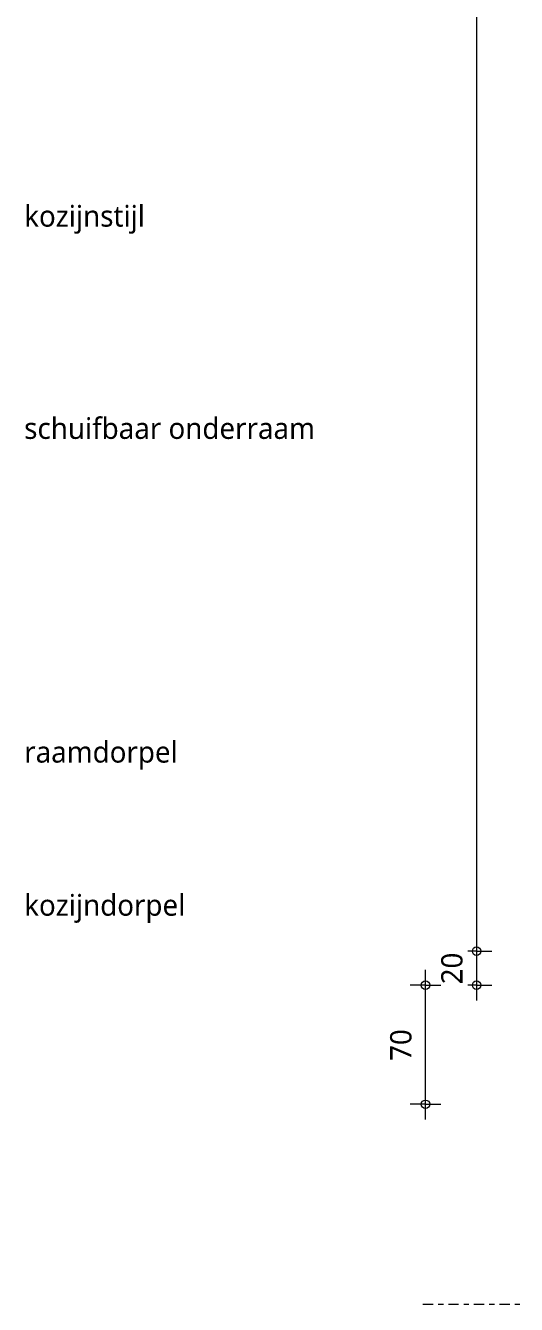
# Model space of a CAD drawing. Header units: millimetres. Extents: x 2125 to 5374, y 989 to 5495.
# Drawn here: x 4018 to 4307, y 2886 to 3638 of the extents above; entities that cross this region are included whole.
import ezdxf

# ---------------------------------------------------------------- set-up
doc = ezdxf.new("R2010")
doc.units = ezdxf.units.MM
doc.linetypes.add('MV_center', pattern=[15, 6, -3, 3, -3])
for name, color, linetype, lineweight in [('A-ANNO-DIMS', 211, 'Continuous', 13), ('A-ANNO-DIMS-5', 211, 'Continuous', 13), ('A-DETL-GENF', 92, 'Continuous', 18), ('G-ANNO-TEXT', 231, 'Continuous', 13)]:
    doc.layers.add(name, color=color, linetype=linetype, lineweight=lineweight)
doc.styles.add('Segoe UI_2', font='segoeui.ttf', dxfattribs={"height": 12.5})
doc.dimstyles.new('2_5_mm', dxfattribs={"dimscale": 304.8, "dimtxt": 13.092049, "dimasz": 0.016404, "dimexe": 0.029528, "dimexo": 0.0625, "dimgap": 0.014764, "dimtad": 1, "dimdec": 0, "dimzin": 0, "dimdsep": 46, "dimtxsty": 'Segoe UI_2', "dimblk1": 'DOTBLANK', "dimblk2": 'DOTBLANK', "dimsah": 1, "dimcen": 0.09, "dimdle": 0.029528, "dimazin": 0, "dimtfac": 1, "dimtdec": 4, "dimtix": 1, "dimtmove": 0, "dimatfit": 3, "dimfxl": 0.029528, "dimfxlon": 1, "dimtvp": 1, "dimtfill": 1, "dimtolj": 1, "dimtzin": 0, "dimarcsym": 2})

# ---------------------------------------------------------------- blocks, each defined once
blk = doc.blocks.new('NLRS_00_DI_maskeer - Type 1-4234679-Details Restauratie 1-5')
at = {"layer": 'A-DETL-GENF', "linetype": 'MV_center'}
blk.add_line((-100, 0), (599, 0), dxfattribs=at)
blk = doc.blocks.new('DIMBLOCK166-Details Restauratie 1-5')
at = {"layer": 'A-ANNO-DIMS-5'}
for p, q in [((4283.43, 4632.91), (4283.43, 3093.83)), ((4283.43, 4623.91), (4274.43, 4623.91)), ((4283.43, 4623.91), (4292.43, 4623.91)), ((4283.43, 3093.83), (4274.43, 3093.83)), ((4283.43, 3093.83), (4292.43, 3093.83))]:
    blk.add_line(p, q, dxfattribs=at)
for centre in [(4283.43, 4623.91), (4283.43, 3093.83)]:
    blk.add_circle(centre, 2.5, dxfattribs=at)
at = {"layer": 'A-ANNO-DIMS-5', "color": 0, "insert": (4262.62, 3839.83), "char_height": 12.5, "width": 45.7032, "attachment_point": 1, "rotation": 90, "line_spacing_factor": 1.142579, "style": 'Segoe UI_2', "bg_fill": 3, "box_fill_scale": 1.25, "bg_fill_color": 9, "bg_fill_true_color": 13158600, "bg_fill_transparency": 0}
blk.add_mtext('1530', dxfattribs=at)
blk = doc.blocks.new('_DotBlank')
at = {"color": 0, "linetype": 'ByBlock', "lineweight": -2}
blk.add_line((-0.5, 0), (-1, 0), dxfattribs=at)
blk.add_circle((0, 0), 0.5, dxfattribs=at)
blk = doc.blocks.new('DIMBLOCK167-Details Restauratie 1-5')
at = {"layer": 'A-ANNO-DIMS-5'}
for p, q in [((4283.43, 3093.83), (4274.43, 3093.83)), ((4283.43, 3093.83), (4283.43, 3064.83)), ((4283.43, 3093.83), (4292.43, 3093.83)), ((4283.43, 3073.83), (4274.43, 3073.83)), ((4283.43, 3073.83), (4292.43, 3073.83))]:
    blk.add_line(p, q, dxfattribs=at)
for centre in [(4283.43, 3093.83), (4283.43, 3073.83)]:
    blk.add_circle(centre, 2.5, dxfattribs=at)
at = {"layer": 'A-ANNO-DIMS-5', "color": 0, "insert": (4262.62, 3074.31), "char_height": 12.5, "width": 22.8516, "attachment_point": 1, "rotation": 90, "line_spacing_factor": 1.142579, "style": 'Segoe UI_2', "bg_fill": 3, "box_fill_scale": 1.25, "bg_fill_color": 9, "bg_fill_true_color": 13158600, "bg_fill_transparency": 0}
blk.add_mtext('20', dxfattribs=at)
blk = doc.blocks.new('DIMBLOCK168-Details Restauratie 1-5')
at = {"layer": 'A-ANNO-DIMS-5'}
for p, q in [((4253.43, 2994.83), (4253.43, 3082.83)), ((4253.43, 3073.83), (4244.43, 3073.83)), ((4253.43, 3073.83), (4262.43, 3073.83)), ((4253.43, 3003.83), (4244.43, 3003.83)), ((4253.43, 3003.83), (4262.43, 3003.83))]:
    blk.add_line(p, q, dxfattribs=at)
for centre in [(4253.43, 3073.83), (4253.43, 3003.83)]:
    blk.add_circle(centre, 2.5, dxfattribs=at)
at = {"layer": 'A-ANNO-DIMS-5', "color": 0, "insert": (4232.62, 3029.31), "char_height": 12.5, "width": 22.8516, "attachment_point": 1, "rotation": 90, "line_spacing_factor": 1.142579, "style": 'Segoe UI_2', "bg_fill": 3, "box_fill_scale": 1.25, "bg_fill_color": 9, "bg_fill_true_color": 13158600, "bg_fill_transparency": 0}
blk.add_mtext('70', dxfattribs=at)

msp = doc.modelspace()

# ---------------------------------------------------------------- block references
at = {"layer": 'A-DETL-GENF', "linetype": 'MV_center', "rotation": 180}
msp.add_blockref('NLRS_00_DI_maskeer - Type 1-4234679-Details Restauratie 1-5', (4847.859, 2886.183), dxfattribs=at)

# ---------------------------------------------------------------- texts
at = {"layer": 'G-ANNO-TEXT', "color": 7, "char_height": 12.5, "attachment_point": 1, "style": 'Segoe UI_2'}
for s, insert, width in [('kozijnstijl', (4017.635, 3532.145), 86.58225), ('schuifbaar onderraam', (4017.635, 3407.395), 204.43031), ('raamdorpel', (4017.635, 3217.145), 108.22781), ('kozijndorpel', (4017.635, 3127.145), 115.84384)]:
    msp.add_mtext(s, dxfattribs=dict(at, insert=insert, width=width))

# ---------------------------------------------------------------- dimensions: what is measured, and where the dimension line sits
at = {"layer": 'A-ANNO-DIMS'}
dim = msp.add_linear_dim(base=(4283.429, 3093.828), p1=(4292.429, 4623.908), p2=(4292.429, 3093.828), angle=90, dimstyle='2_5_mm', override={"dimpost": '<>', "dimfxl": 1530.080322}, dxfattribs=at)
dim.commit()
dim.dimension.update_dxf_attribs({"geometry": 'DIMBLOCK166-Details Restauratie 1-5', "text_midpoint": (4272.431, 3858.868)})

# ---------------------------------------------------------------- next in the draw order: dimensions: what is measured, and where the dimension line sits
dim = msp.add_linear_dim(base=(4283.429, 3073.828), p1=(4292.429, 3093.828), p2=(4292.429, 3073.828), angle=90, dimstyle='2_5_mm', override={"dimpost": '<>', "dimfxl": 20}, dxfattribs=at)
dim.commit()
dim.dimension.update_dxf_attribs({"geometry": 'DIMBLOCK167-Details Restauratie 1-5', "text_midpoint": (4272.466, 3083.828)})

# ---------------------------------------------------------------- next in the draw order: dimensions: what is measured, and where the dimension line sits
dim = msp.add_linear_dim(base=(4253.429, 3073.828), p1=(4262.429, 3003.828), p2=(4262.429, 3073.828), angle=90, dimstyle='2_5_mm', override={"dimpost": '<>', "dimfxl": 70}, dxfattribs=at)
dim.commit()
dim.dimension.update_dxf_attribs({"geometry": 'DIMBLOCK168-Details Restauratie 1-5', "text_midpoint": (4242.466, 3038.828)})

doc.saveas('drawing.dxf')
